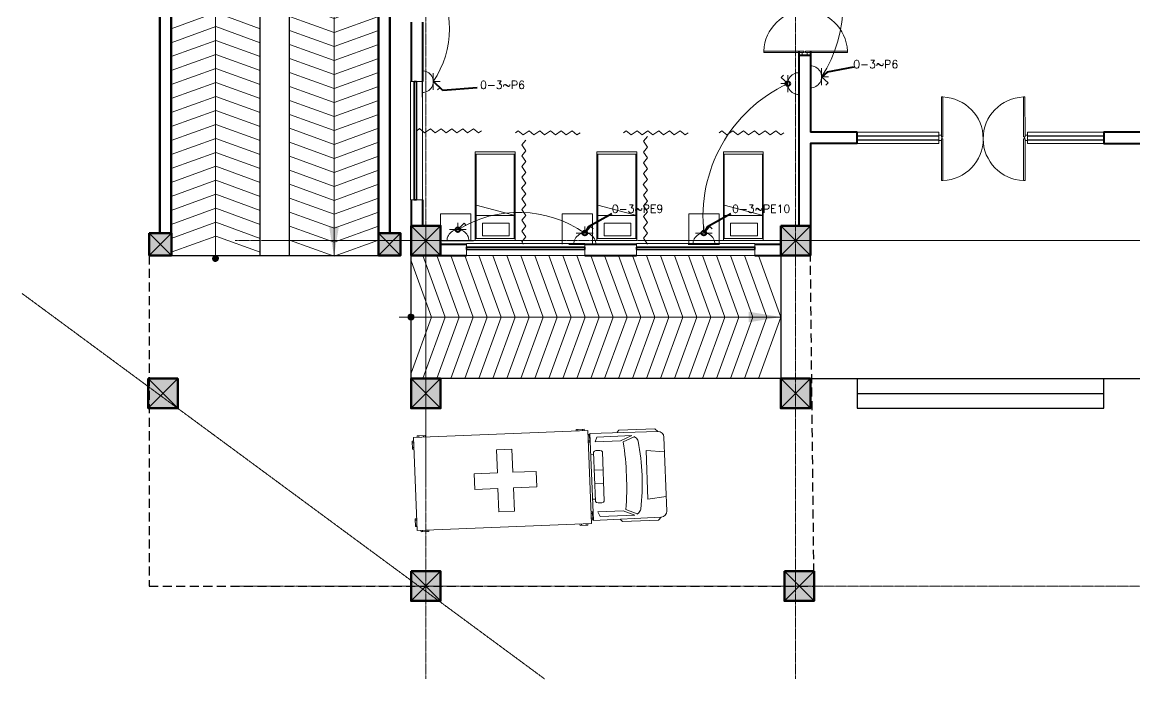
# Model space of a CAD drawing. Header units: millimetres. Extents: x 2390631 to 3136749, y 3674522 to 3929111.
# Drawn here: x 2431840 to 2454406, y 3819830 to 3833148 of the extents above; entities that cross this region are included whole.
import ezdxf

# ---------------------------------------------------------------- set-up
doc = ezdxf.new("R2010")
doc.units = ezdxf.units.MM
doc.header["$MEASUREMENT"] = 0
doc.linetypes.add('CENTER', pattern=[2, 1.25, -0.25, 0.25, -0.25])
doc.linetypes.add('DASHED', pattern=[0.75, 0.5, -0.25])
for name, color, linetype, lineweight in [('0newfurnture', 30, 'Continuous', 15), ('centreline', 52, 'CENTER', 5), ('Column-0.5', 14, 'Continuous', 50), ('Dimension- 0.15', 114, 'Continuous', 15), ('door', 41, 'Continuous', 5), ('Door Opening-0.09', 253, 'Continuous', 9), ('Furniture Hospital-0.09', 44, 'Continuous', 9), ('Hatch', 9, 'Continuous', 9), ('hatch-1', 53, 'Continuous', 15), ('Power Sockets City supply', 141, 'Continuous', 13), ('Sill Level', 140, 'Continuous', 20), ('stairs', 6, 'Continuous', 25), ('WALL 0.2', 7, 'Continuous', 20), ('wall 0.4', 7, 'Continuous', 40), ('Wall-0.5', 7, 'Continuous', 50), ('WINDOW', 152, 'Continuous', 30), ('Windows Plan', 152, 'Continuous', 35)]:
    doc.layers.add(name, color=color, linetype=linetype, lineweight=lineweight)
doc.layers.add('Wires', color=1, linetype='Continuous')
doc.styles.add('romans', font='romans.shx')
doc.styles.get("Standard").update_dxf_attribs({"font": 'arial.ttf'})
doc.linetypes.add('ZIGZAG', pattern='A,0.0001,-0.2,[131,ltypeshp.shx,S=0.2,R=0,X=-0.2,Y=0],-0.4,[131,ltypeshp.shx,S=0.2,R=180,X=0.2,Y=0],-0.2', length=0.8001)
doc.dimstyles.get("Standard").update_dxf_attribs({"dimtxt": 500, "dimasz": 100, "dimexe": 100, "dimexo": 200, "dimgap": 0.09, "dimtad": 0, "dimtoh": 1, "dimdec": 0, "dimzin": 0, "dimdsep": 46, "dimtxsty": 'Standard', "dimblk": 'DOT', "dimcen": 0, "dimclrd": 256, "dimclre": 256, "dimclrt": 256, "dimadec": 0, "dimazin": 0, "dimtfac": 1, "dimtdec": 0, "dimtofl": 0, "dimtmove": 0, "dimatfit": 3, "dimfxl": 1, "dimtolj": 1, "dimtzin": 0, "dimlwd": -1, "dimlwe": -1, "dimarcsym": 1})

# ---------------------------------------------------------------- blocks, each defined once
blk = doc.blocks.new('A$C01AF3ADE')
at = {"layer": 'Furniture Hospital-0.09'}
for p, q in [((0, 935), (0, 855)), ((15, 935), (0, 935)), ((15, 920), (0, 920)), ((15, 975), (1815, 975)), ((15, 15), (15, 975)), ((135, 990), (55, 990)), ((55, 990), (55, 975)), ((70, 990), (70, 975)), ((120, 975), (120, 990)), ((135, 975), (135, 990)), ((1695, 975), (1695, 990)), ((1695, 990), (1775, 990)), ((1710, 975), (1710, 990)), ((1760, 990), (1760, 975)), ((1775, 990), (1775, 975)), ((1815, 975), (1815, 15)), ((1815, 935), (1830, 935)), ((1815, 920), (1830, 920)), ((1830, 935), (1830, 855)), ((1835, 945), (2536, 936)), ((1835, 45), (1835, 945)), ((2115, 945), (2135, 965)), ((2135, 965), (2505, 965)), ((2505, 965), (2534, 936)), ((0, 870), (15, 870)), ((0, 855), (15, 855)), ((865, 815), (1025, 815)), ((865, 575), (865, 815)), ((1025, 815), (1025, 575)), ((1830, 870), (1815, 870)), ((1830, 855), (1815, 855)), ((1885, 855), (1905, 905)), ((2145, 855), (1885, 855)), ((1905, 905), (2265, 905)), ((2265, 905), (2145, 855)), ((2175, 845), (2288, 893)), ((2285, 895), (2301, 885)), ((2595, 876), (2595, 114)), ((1835, 725), (1865, 725)), ((1865, 751), (1875, 761)), ((1865, 750), (1865, 240)), ((1875, 761), (1890, 766)), ((1890, 766), (1930, 766)), ((1945, 761), (1930, 766)), ((1955, 751), (1945, 761)), ((1955, 750), (1955, 240)), ((2405, 745), (2595, 725)), ((2405, 745), (2405, 245)), ((625, 575), (865, 575)), ((625, 415), (625, 575)), ((1025, 575), (1265, 575)), ((1265, 575), (1265, 415)), ((1955, 565), (1865, 565)), ((865, 415), (625, 415)), ((865, 175), (865, 415)), ((1025, 415), (1025, 175)), ((1265, 415), (1025, 415)), ((1955, 425), (1865, 425)), ((1835, 265), (1865, 265)), ((1865, 240), (1875, 230)), ((1875, 230), (1890, 225)), ((1945, 230), (1930, 225)), ((1955, 240), (1945, 230)), ((2405, 245), (2595, 265)), ((0, 135), (15, 135)), ((0, 55), (0, 135)), ((0, 120), (15, 120)), ((1025, 175), (865, 175)), ((1830, 135), (1815, 135)), ((1830, 120), (1815, 120)), ((1830, 55), (1830, 135)), ((1885, 135), (1905, 85)), ((2145, 135), (1885, 135)), ((1890, 225), (1930, 225)), ((2265, 85), (2145, 135)), ((2175, 145), (2288, 97)), ((15, 70), (0, 70)), ((15, 55), (0, 55)), ((1815, 15), (15, 15)), ((55, 0), (55, 15)), ((135, 0), (55, 0)), ((70, 0), (70, 15)), ((120, 15), (120, 0)), ((135, 15), (135, 0)), ((1695, 15), (1695, 0)), ((1695, 0), (1775, 0)), ((1710, 15), (1710, 0)), ((1760, 0), (1760, 15)), ((1775, 0), (1775, 15)), ((1815, 70), (1830, 70)), ((1815, 55), (1830, 55)), ((1835, 45), (2536, 54)), ((1905, 85), (2265, 85)), ((2115, 45), (2135, 25)), ((2135, 25), (2505, 25)), ((2285, 95), (2301, 105)), ((2505, 25), (2534, 54))]:
    blk.add_line(p, q, dxfattribs=at)
for centre, radius, start, end in [((2535, 876), 60, 0, 89.2462), ((-878, 495), 3072, 353.459, 6.541), ((2269, 834), 60, 10.7953, 57.5288), ((103, 495), 2252, 351.0441, 8.9559), ((2269, 156), 60, 302.4712, 349.2047), ((2535, 114), 60, 270.7538, 0)]:
    blk.add_arc(centre, radius, start, end, dxfattribs=at)
blk = doc.blocks.new('BED')
at = {"layer": 'Furniture Hospital-0.09'}
for p, q in [((-2.12, 0.475), (-2.12, -0.475)), ((-2.12, -0.475), (-2.12, 0.475)), ((-0.008, 0.475), (-2.12, 0.475)), ((-2.07, 0.475), (-2.07, -0.475)), ((-0.058, 0.455), (-2.07, 0.455)), ((-0.855, -0.455), (-0.61, 0.475)), ((-0.61, 0.475), (-0.61, -0.455)), ((-0.425, 0.336), (-0.426, -0.303)), ((-0.425, 0.336), (-0.121, 0.336)), ((-0.121, -0.303), (-0.121, 0.336)), ((-0.058, -0.475), (-0.058, 0.475)), ((-0.008, -0.475), (-0.008, 0.475)), ((-2.12, -0.475), (-0.008, -0.475)), ((-2.07, -0.455), (-0.058, -0.455)), ((-0.426, -0.303), (-0.121, -0.303))]:
    blk.add_line(p, q, dxfattribs=at)
blk = doc.blocks.new('MAIN DOOR')
at = {"layer": 'door', "ltscale": 1000}
for points in [[(2346.08, 190.6), (2346.08, 188.53)], [(2348.88, 188.12), (2347.4, 188.12), (2347.4, 188.53), (2346.08, 188.53), (2346.08, 190.6), (2350.2, 190.6)], [(2347.4, 188.12), (2348.88, 188.12), (2348.88, 188.53), (2350.2, 188.53), (2350.2, 190.6), (2346.08, 190.6)], [(2350.2, 190.6), (2350.2, 188.53)], [(2313.41, 120.66), (2347.33, 120.66), (2347.33, 121.91), (2313.41, 121.91), (2313.41, 120.66)], [(2348.82, 121.07), (2347.33, 121.07), (2347.33, 120.66), (2346.01, 120.66), (2346.01, 118.6), (2350.14, 118.6)], [(2347.33, 121.07), (2348.82, 121.07), (2348.82, 120.66), (2350.14, 120.66), (2350.14, 118.6), (2346.01, 118.6)], [(2346.01, 118.6), (2346.01, 120.66)], [(2381.26, 120.66), (2348.82, 120.66), (2348.82, 121.91), (2381.26, 121.91), (2381.26, 120.66)], [(2350.14, 118.6), (2350.14, 120.66)]]:
    blk.add_lwpolyline(points, dxfattribs=at)
for points in [[(2313.47, 188.53), (2347.4, 188.53), (2347.4, 187.28), (2313.47, 187.28)], [(2381.32, 188.53), (2348.88, 188.53), (2348.88, 187.28), (2381.32, 187.28)]]:
    blk.add_lwpolyline(points, close=True, dxfattribs=at)
at = {"layer": 'Door Opening-0.09', "ltscale": 1000}
for centre, radius, start, end in [((2347.4, 188.53), 33.94, 182.11678, 357.88255), ((2347.33, 120.66), 33.95, 2.11669, 177.88264)]:
    blk.add_arc(centre, radius, start, end, dxfattribs=at)
at = {"layer": 'WINDOW', "ltscale": 5}
blk.add_line((2350.14, 190.6), (2350.14, 190.6), dxfattribs=at)
blk = doc.blocks.new('_Dot')
at = {"color": 0, "linetype": 'ByBlock', "lineweight": -2}
blk.add_line((-0.5, 0), (-1, 0), dxfattribs=at)
at = {"color": 0, "linetype": 'ByBlock', "lineweight": -3, "const_width": 0.5}
blk.add_lwpolyline([(-0.25, 0, 1), (0.25, 0, 1)], format="xyb", close=True, dxfattribs=at)
blk = doc.blocks.new('2ft column')
at = {"layer": 'Hatch', "ltscale": 5}
h = blk.add_hatch(color=256, dxfattribs=at)
h.dxf.hatch_style = 1
h.paths.add_polyline_path([(2207385, 4176559), (2207985, 4176559), (2207985, 4175959), (2207385, 4175959)])
at = {"layer": 'Column-0.5', "ltscale": 5}
blk.add_lwpolyline([(2207385, 4176559), (2207985, 4176559), (2207985, 4175959), (2207385, 4175959)], close=True, dxfattribs=at)
at = {"layer": 'Defpoints', "ltscale": 5}
for points in [[(2207985, 4176559), (2207385, 4175959)], [(2207985, 4175959), (2207385, 4176559)]]:
    blk.add_lwpolyline(points, dxfattribs=at)
blk = doc.blocks.new('main grid')
at = {"layer": 'centreline', "ltscale": 5}
for p, q in [((2518911, 4018930), (2518911, 3987284)), ((2526411, 4018930), (2526411, 3987284)), ((2559388, 3996172), (2515045, 3996172)), ((2559988, 3996172), (2515645, 3996172)), ((2533911, 3989164), (2515100, 3989164))]:
    blk.add_line(p, q, dxfattribs=at)
blk.add_lwpolyline([(2510725, 3995097), (2521316, 3987284)], dxfattribs=at)
at = {"layer": 'Hatch'}
for p in [(311226, -180087), (318726, -180087), (305895, -183187), (311226, -183187), (318726, -183187), (311226, -187095), (318801, -187095)]:
    blk.add_blockref('2ft column', p, dxfattribs=at)
blk = doc.blocks.new('w1')
at = {"layer": 'Sill Level'}
blk.add_lwpolyline([(2460641, 3827503), (2460641, 3825103), (2460401, 3825103), (2460401, 3827503)], close=True, dxfattribs=at)
at = {"layer": 'Windows Plan'}
blk.add_lwpolyline([(2460521, 3825103), (2460521, 3827503), (2460473, 3827503), (2460473, 3825103)], close=True, dxfattribs=at)
blk = doc.blocks.new('15A N soc')
at = {"layer": 'Power Sockets City supply', "color": 244, "lineweight": 13, "true_color": 0x991b1e}
for p, q in [((52222.5612, 99516.2064), (52222.5611, 99516.2603)), ((52222.5612, 99516.2064), (52222.6099, 99516.2585)), ((52222.6099, 99516.2585), (52222.6282, 99516.2401)), ((52222.6282, 99516.2064), (52222.4926, 99516.2064)), ((52222.4338, 99516.1156), (52222.6863, 99516.1156))]:
    blk.add_line(p, q, dxfattribs=at)
blk.add_arc((52222.5612, 99516.1182), 0.0881, 358.32, 181.68, dxfattribs=at)
blk = doc.blocks.new('RAMP23')
at = {"layer": 'Dimension- 0.15', "ltscale": 5}
h = blk.add_hatch(dxfattribs=at)
h.set_pattern_fill('ANSI31', color=256, scale=25.555556, angle=90)
h.set_pattern_definition([(135, (1623697.9227, 1877740.101), (-2.258813329, -2.258813329), [])])
h.paths.add_polyline_path([(2418321, 3996255), (2418380, 3996255), (2418380, 3996196, -0.414214)])
h.paths.add_polyline_path([(2418321, 3996255, -0.414214), (2418380, 3996314), (2418380, 3996255)])
h.paths.add_polyline_path([(2418380, 3996255), (2418380, 3996314, -0.414214), (2418439, 3996255)])
h.paths.add_polyline_path([(2418380, 3996196), (2418380, 3996255), (2418439, 3996255, -0.414214)])
blk.add_lwpolyline([(2418984, 4012016), (2418984, 4013523), (2420784, 4013523), (2420784, 4012700)], dxfattribs=at)
blk.add_circle((2418380, 3996255), 59.1, dxfattribs=at)
at = {"layer": 'hatch-1', "color": 4, "lineweight": 0, "ltscale": 5}
for points in [[(2417484, 4012256), (2418384, 4012583), (2419284, 4012256)], [(2419884, 4012503), (2420784, 4012177), (2421684, 4012503)], [(2420447, 4012583), (2420784, 4012460), (2421122, 4012583)], [(2417484, 4011973), (2418384, 4012299), (2419284, 4011973)], [(2419884, 4012220), (2420784, 4011893), (2421684, 4012220)], [(2417484, 4011689), (2418384, 4012016), (2419284, 4011689)], [(2419782, 4011938), (2420784, 4011574), (2421787, 4011938)], [(2419884, 4011936), (2420784, 4011610), (2421684, 4011936)], [(2417484, 4011406), (2418384, 4011732), (2419284, 4011406)], [(2419884, 4011653), (2420784, 4011326), (2421684, 4011653)], [(2417484, 4011122), (2418384, 4011449), (2419284, 4011122)], [(2419884, 4011369), (2420784, 4011043), (2421684, 4011369)], [(2417484, 4010839), (2418384, 4011165), (2419284, 4010839)], [(2419884, 4011086), (2420784, 4010759), (2421684, 4011086)], [(2417484, 4010555), (2418384, 4010882), (2419284, 4010555)], [(2419884, 4010802), (2420784, 4010476), (2421684, 4010802)], [(2417484, 4010272), (2418384, 4010598), (2419284, 4010272)], [(2419884, 4010519), (2420784, 4010192), (2421684, 4010519)], [(2417484, 4009988), (2418384, 4010315), (2419284, 4009988)], [(2419884, 4010235), (2420784, 4009909), (2421684, 4010235)], [(2417484, 4009705), (2418384, 4010031), (2419284, 4009705)], [(2419884, 4009952), (2420784, 4009625), (2421684, 4009952)], [(2417484, 4009421), (2418384, 4009748), (2419284, 4009421)], [(2419884, 4009668), (2420784, 4009342), (2421684, 4009668)], [(2417484, 4009138), (2418384, 4009464), (2419284, 4009138)], [(2419884, 4009385), (2420784, 4009058), (2421684, 4009385)], [(2417484, 4008854), (2418384, 4009181), (2419284, 4008854)], [(2419884, 4009101), (2420784, 4008775), (2421684, 4009101)], [(2417484, 4008571), (2418384, 4008897), (2419284, 4008571)], [(2419884, 4008818), (2420784, 4008491), (2421684, 4008818)], [(2417484, 4008287), (2418384, 4008614), (2419284, 4008287)], [(2419884, 4008534), (2420784, 4008208), (2421684, 4008534)], [(2417484, 4008004), (2418384, 4008330), (2419284, 4008004)], [(2419884, 4008251), (2420784, 4007924), (2421684, 4008251)], [(2417484, 4007721), (2418384, 4008047), (2419284, 4007721)], [(2419884, 4007967), (2420784, 4007641), (2421684, 4007967)], [(2417484, 4007437), (2418384, 4007763), (2419284, 4007437)], [(2419884, 4007684), (2420784, 4007357), (2421684, 4007684)], [(2417484, 4007154), (2418384, 4007480), (2419284, 4007154)], [(2419884, 4007400), (2420784, 4007074), (2421684, 4007400)], [(2417484, 4006870), (2418384, 4007196), (2419284, 4006870)], [(2419884, 4007117), (2420784, 4006791), (2421684, 4007117)], [(2417484, 4006587), (2418384, 4006913), (2419284, 4006587)], [(2419884, 4006833), (2420784, 4006507), (2421684, 4006833)], [(2417484, 4006303), (2418384, 4006629), (2419284, 4006303)], [(2419884, 4006550), (2420784, 4006224), (2421684, 4006550)], [(2417484, 4006020), (2418384, 4006346), (2419284, 4006020)], [(2419884, 4006266), (2420784, 4005940), (2421684, 4006266)], [(2417484, 4005736), (2418384, 4006062), (2419284, 4005736)], [(2419884, 4005983), (2420784, 4005657), (2421684, 4005983)], [(2417484, 4005453), (2418384, 4005779), (2419284, 4005453)], [(2419884, 4005699), (2420784, 4005373), (2421684, 4005699)], [(2417484, 4005169), (2418384, 4005495), (2419284, 4005169)], [(2419884, 4005416), (2420784, 4005090), (2421684, 4005416)], [(2417484, 4004886), (2418384, 4005212), (2419284, 4004886)], [(2419884, 4005132), (2420784, 4004806), (2421684, 4005132)], [(2417484, 4004602), (2418384, 4004928), (2419284, 4004602)], [(2419884, 4004849), (2420784, 4004523), (2421684, 4004849)], [(2417484, 4004319), (2418384, 4004645), (2419284, 4004319)], [(2417484, 4004035), (2418384, 4004361), (2419284, 4004035)], [(2419884, 4004565), (2420784, 4004239), (2421684, 4004565)], [(2419884, 4004282), (2420784, 4003956), (2421684, 4004282)], [(2417484, 4003752), (2418384, 4004078), (2419284, 4003752)], [(2417484, 4003752), (2418384, 4004078), (2419284, 4003752)], [(2419884, 4003998), (2420784, 4003672), (2421684, 4003998)], [(2417484, 4003468), (2418384, 4003794), (2419284, 4003468)], [(2419884, 4003715), (2420784, 4003389), (2421684, 4003715)], [(2417484, 4003185), (2418384, 4003511), (2419284, 4003185)], [(2417484, 4002901), (2418384, 4003228), (2419284, 4002901)], [(2419884, 4003431), (2420784, 4003105), (2421684, 4003431)], [(2419884, 4003148), (2420784, 4002822), (2421684, 4003148)], [(2417484, 4002618), (2418384, 4002944), (2419284, 4002618)], [(2419884, 4002864), (2420784, 4002538), (2421684, 4002864)], [(2417484, 4002334), (2418384, 4002661), (2419284, 4002334)], [(2419884, 4002581), (2420784, 4002255), (2421684, 4002581)], [(2417484, 4002051), (2418384, 4002377), (2419284, 4002051)], [(2417484, 4001767), (2418384, 4002094), (2419284, 4001767)], [(2419884, 4002298), (2420784, 4001971), (2421684, 4002298)], [(2419884, 4002014), (2420784, 4001688), (2421684, 4002014)], [(2417484, 4001484), (2418384, 4001810), (2419284, 4001484)], [(2419884, 4001731), (2420784, 4001404), (2421684, 4001731)], [(2417484, 4001200), (2418384, 4001527), (2419284, 4001200)], [(2419884, 4001447), (2420784, 4001121), (2421684, 4001447)], [(2417484, 4000917), (2418384, 4001243), (2419284, 4000917)], [(2419884, 4001164), (2420784, 4000837), (2421684, 4001164)], [(2417484, 4000633), (2418384, 4000960), (2419284, 4000633)], [(2419884, 4000880), (2420784, 4000554), (2421684, 4000880)], [(2417484, 4000350), (2418384, 4000676), (2419284, 4000350)], [(2419884, 4000597), (2420784, 4000270), (2421684, 4000597)], [(2417484, 4000066), (2418384, 4000393), (2419284, 4000066)], [(2419884, 4000313), (2420784, 3999987), (2421684, 4000313)], [(2417484, 3999783), (2418384, 4000109), (2419284, 3999783)], [(2419884, 4000030), (2420784, 3999703), (2421684, 4000030)], [(2417484, 3999499), (2418384, 3999826), (2419284, 3999499)], [(2419884, 3999746), (2420784, 3999420), (2421684, 3999746)], [(2417484, 3999216), (2418384, 3999542), (2419284, 3999216)], [(2419884, 3999463), (2420784, 3999136), (2421684, 3999463)], [(2417484, 3998932), (2418384, 3999259), (2419284, 3998932)], [(2419884, 3999179), (2420784, 3998853), (2421684, 3999179)], [(2417484, 3998649), (2418384, 3998975), (2419284, 3998649)], [(2419884, 3998896), (2420784, 3998569), (2421684, 3998896)], [(2417484, 3998365), (2418384, 3998692), (2419284, 3998365)], [(2419884, 3998612), (2420784, 3998286), (2421684, 3998612)], [(2417484, 3998082), (2418384, 3998408), (2419284, 3998082)], [(2419884, 3998329), (2420784, 3998002), (2421684, 3998329)], [(2417484, 3997798), (2418384, 3998125), (2419284, 3997798)], [(2419884, 3998045), (2420784, 3997719), (2421684, 3998045)], [(2417484, 3997515), (2418384, 3997841), (2419284, 3997515)], [(2419884, 3997762), (2420784, 3997435), (2421684, 3997762)], [(2417484, 3997231), (2418384, 3997558), (2419284, 3997231)], [(2419884, 3997478), (2420784, 3997152), (2421684, 3997478)], [(2417484, 3996948), (2418384, 3997274), (2419284, 3996948)], [(2419884, 3997195), (2420784, 3996868), (2421684, 3997195)], [(2417484, 3996664), (2418384, 3996991), (2419284, 3996664)], [(2419884, 3996911), (2420784, 3996585), (2421684, 3996911)], [(2417484, 3996381), (2418384, 3996707), (2419284, 3996381)], [(2417484, 3996381), (2418384, 3996707), (2419284, 3996381)], [(2419884, 3996628), (2420784, 3996301), (2421684, 3996628)]]:
    blk.add_lwpolyline(points, dxfattribs=at)
at = {"layer": 'stairs', "ltscale": 5}
for points in [[(2417484, 4012583), (2421684, 4012583)], [(2419284, 3996313), (2419284, 4012583)], [(2419884, 3996313), (2419884, 4012583)], [(2417484, 3996313), (2421684, 3996313)]]:
    blk.add_lwpolyline(points, dxfattribs=at)
at = {"layer": 'WALL 0.2', "ltscale": 5}
for points in [[(2417484, 4014613), (2421684, 4014613)], [(2417484, 4014383), (2421684, 4014383)]]:
    blk.add_lwpolyline(points, dxfattribs=at)
at = {"layer": 'Wall-0.5', "ltscale": 5}
for points in [[(2417254, 3996768), (2417484, 3996768), (2417484, 4014613), (2417254, 4014613)], [(2421684, 3996768), (2421914, 3996768), (2421914, 4014613), (2421684, 4014613)]]:
    blk.add_lwpolyline(points, close=True, dxfattribs=at)
at = {"layer": 'Hatch', "xscale": 0.75, "yscale": 0.75, "zscale": 0.75}
for p in [(761496, 880614), (766146, 880614), (761496, 873271), (766146, 873271), (761496, 864349), (766146, 864349)]:
    blk.add_blockref('2ft column', p, dxfattribs=at)
at = {"layer": 'Dimension- 0.15', "ltscale": 5}
for points, override in [([(2420784, 3996301), (2420784, 4012700)], {"dimasz": 600, "dimfxl": 500, "dimfxlon": 1}), ([(2418384, 4012016), (2418380, 3996313)], {"dimasz": 600, "dimgap": 0.09, "dimtad": 0, "dimfxl": 500, "dimfxlon": 1})]:
    blk.add_leader(points, dimstyle='Standard', override=override, dxfattribs=at)
blk = doc.blocks.new('TSK')
at = {"layer": 'Dimension- 0.15', "ltscale": 5}
blk.add_lwpolyline([(2428774, 3988106), (2428774, 3981360)], dxfattribs=at)
at = {"layer": 'hatch-1', "color": 4, "lineweight": 0, "ltscale": 5}
for points in [[(2427524, 3988644), (2428774, 3989097), (2430024, 3988644)], [(2427524, 3988360), (2428774, 3988814), (2430024, 3988360)], [(2427524, 3988077), (2428774, 3988530), (2430024, 3988077)], [(2427524, 3987793), (2428774, 3988247), (2430024, 3987793)], [(2427524, 3987510), (2428774, 3987963), (2430024, 3987510)], [(2427524, 3987226), (2428774, 3987680), (2430024, 3987226)], [(2427524, 3986943), (2428774, 3987396), (2430024, 3986943)], [(2427524, 3986659), (2428774, 3987113), (2430024, 3986659)], [(2427524, 3986376), (2428774, 3986829), (2430024, 3986376)], [(2427524, 3986092), (2428774, 3986546), (2430024, 3986092)], [(2427524, 3985809), (2428774, 3986262), (2430024, 3985809)], [(2427524, 3985525), (2428774, 3985979), (2430024, 3985525)], [(2427524, 3985242), (2428774, 3985695), (2430024, 3985242)], [(2427524, 3984959), (2428774, 3985412), (2430024, 3984959)], [(2427524, 3984675), (2428774, 3985128), (2430024, 3984675)], [(2427524, 3984392), (2428774, 3984845), (2430024, 3984392)], [(2427524, 3984108), (2428774, 3984561), (2430024, 3984108)], [(2427524, 3983825), (2428774, 3984278), (2430024, 3983825)], [(2427524, 3983541), (2428774, 3983994), (2430024, 3983541)], [(2427524, 3983258), (2428774, 3983711), (2430024, 3983258)], [(2427524, 3982974), (2428774, 3983427), (2430024, 3982974)], [(2427524, 3982691), (2428774, 3983144), (2430024, 3982691)], [(2427524, 3982407), (2428774, 3982860), (2430024, 3982407)], [(2427524, 3982124), (2428774, 3982577), (2430024, 3982124)], [(2427524, 3981840), (2428774, 3982293), (2430024, 3981840)], [(2427636, 3981597), (2428774, 3982010), (2429912, 3981597)]]:
    blk.add_lwpolyline(points, dxfattribs=at)
at = {"layer": 'Dimension- 0.15', "ltscale": 5}
blk.add_leader([(2428774, 3989097), (2428774, 3981360)], dimstyle='Standard', override={"dimasz": 650, "dimgap": 0.09, "dimtad": 0, "dimfxl": 500, "dimfxlon": 1}, dxfattribs=at)

msp = doc.modelspace()

# ---------------------------------------------------------------- hatches: boundary and pattern name
at = {"layer": 'Dimension- 0.15', "ltscale": 5}
h = msp.add_hatch(dxfattribs=at)
h.set_pattern_fill('ANSI31', color=256, scale=25.555556)
h.set_pattern_definition([(45, (321210.735, 4622377.6548), (-2.258813329, 2.258813329), [])])
h.paths.add_polyline_path([(2439726, 3827109), (2439726, 3827168), (2439667, 3827168, 0.414214)])
h.paths.add_polyline_path([(2439726, 3827109, 0.414214), (2439785, 3827168), (2439726, 3827168)])
h.paths.add_polyline_path([(2439726, 3827168), (2439785, 3827168, 0.414214), (2439726, 3827227)])
h.paths.add_polyline_path([(2439667, 3827168), (2439726, 3827168), (2439726, 3827227, 0.414214)])

# ---------------------------------------------------------------- linework, layer by layer
at = {"layer": 'centreline', "ltscale": 5}
for p, q in [((2440026, 3829018), (2440026, 3823845)), ((2442794, 3828718), (2436760, 3828718)), ((2444305, 3828718), (2443407, 3828718)), ((2486994, 3828718), (2444474, 3828718))]:
    msp.add_line(p, q, dxfattribs=at)
at = {"layer": 'Dimension- 0.15', "ltscale": 5}
msp.add_circle((2439726, 3827168), 59.1, dxfattribs=at)
at = {"layer": 'Furniture Hospital-0.09'}
for points in [[(2440851, 3828648), (2440326, 3828648), (2440326, 3829261), (2440939, 3829261), (2440939, 3828718)], [(2442794, 3828648), (2442794, 3829261), (2443407, 3829261), (2443407, 3828648), (2443251, 3828648)]]:
    msp.add_lwpolyline(points, dxfattribs=at)
msp.add_lwpolyline([(2445360, 3829261), (2445974, 3829261), (2445974, 3828648), (2445360, 3828648)], close=True, dxfattribs=at)
at = {"layer": 'stairs', "linetype": 'DASHED', "ltscale": 366}
msp.add_lwpolyline([(2434415, 3828418), (2434415, 3821710), (2447901, 3821710), (2447826, 3828533)], dxfattribs=at)
at = {"layer": 'stairs', "ltscale": 5}
for points in [[(2447226, 3825918), (2439726, 3825918), (2439726, 3828418)], [(2447226, 3828418), (2447226, 3825918), (2462976, 3825918)], [(2448776, 3825918), (2448776, 3825318), (2453776, 3825318), (2453776, 3825918)], [(2448776, 3825618), (2453776, 3825618)]]:
    msp.add_lwpolyline(points, dxfattribs=at)
at = {"layer": 'WALL 0.2', "ltscale": 5}
for points in [[(2448776, 3830918), (2450432, 3830918)], [(2450432, 3830918), (2450432, 3830688)], [(2452232, 3830918), (2453776, 3830918)], [(2452232, 3830918), (2452232, 3830688)], [(2448776, 3830688), (2450432, 3830688)], [(2452232, 3830688), (2453776, 3830688)]]:
    msp.add_lwpolyline(points, dxfattribs=at)
at = {"layer": 'wall 0.4', "ltscale": 5}
for p, q in [((2447596, 3829018), (2447596, 3832546)), ((2447596, 3832480), (2447826, 3832480)), ((2447826, 3832546), (2447826, 3830918)), ((2448776, 3830918), (2447826, 3830918)), ((2448776, 3830688), (2448776, 3830918))]:
    msp.add_line(p, q, dxfattribs=at)
for points in [[(2439726, 3833148), (2439726, 3831943)], [(2439956, 3833148), (2439956, 3831943)], [(2454956, 3829018), (2454956, 3830918), (2453776, 3830918), (2453776, 3830688), (2454726, 3830688), (2454726, 3829018)], [(2448776, 3830688), (2447826, 3830688), (2447826, 3829018)], [(2439726, 3829543), (2439726, 3829018)], [(2439956, 3829543), (2439956, 3829018)], [(2440326, 3828648), (2440851, 3828648)], [(2443251, 3828648), (2444301, 3828648)], [(2446701, 3828648), (2447226, 3828648)], [(2440326, 3828418), (2440851, 3828418)], [(2443251, 3828418), (2444301, 3828418)], [(2446701, 3828418), (2447226, 3828418)]]:
    msp.add_lwpolyline(points, dxfattribs=at)
at = {"layer": 'wall 0.4', "color": 3, "ltscale": 5}
for centre in [(2447367, 3831902), (2440676, 3828940), (2443251, 3828870), (2445665, 3828870)]:
    msp.add_circle(centre, 47.6, dxfattribs=at)
at = {"layer": 'WINDOW', "linetype": 'ZIGZAG', "lineweight": 20, "ltscale": 0.5}
for points in [[(2439844, 3830948), (2439899, 3830990), (2440000, 3830905), (2440120, 3830988), (2440219, 3830905), (2440339, 3830988), (2440437, 3830905), (2440557, 3830988), (2440656, 3830905), (2440775, 3830988), (2440874, 3830905), (2440994, 3830988), (2441092, 3830905), (2441154, 3830948)], [(2441844, 3830905), (2441899, 3830948), (2442000, 3830863), (2442120, 3830946), (2442219, 3830863), (2442339, 3830946), (2442437, 3830863), (2442557, 3830946), (2442656, 3830863), (2442775, 3830946), (2442874, 3830863), (2442994, 3830946), (2443092, 3830863), (2443154, 3830905)], [(2444037, 3830905), (2444093, 3830948), (2444194, 3830863), (2444314, 3830946), (2444412, 3830863), (2444532, 3830946), (2444631, 3830863), (2444750, 3830946), (2444849, 3830863), (2444969, 3830946), (2445067, 3830863), (2445187, 3830946), (2445286, 3830863), (2445347, 3830905)], [(2444523, 3830832), (2444440, 3830733), (2444523, 3830613), (2444440, 3830515), (2444523, 3830395), (2444440, 3830296), (2444523, 3830176), (2444440, 3830078), (2444523, 3829958), (2444438, 3829857), (2444525, 3829742), (2444440, 3829641), (2444523, 3829521), (2444440, 3829423), (2444523, 3829303), (2444440, 3829204), (2444523, 3829085), (2444440, 3828986), (2444523, 3828866), (2444440, 3828768), (2444523, 3828648)], [(2445978, 3830905), (2446034, 3830948), (2446135, 3830863), (2446255, 3830946), (2446354, 3830863), (2446473, 3830946), (2446572, 3830863), (2446692, 3830946), (2446790, 3830863), (2446910, 3830946), (2447009, 3830863), (2447128, 3830946), (2447227, 3830863), (2447289, 3830905)], [(2442055, 3830757), (2441972, 3830659), (2442055, 3830539), (2441972, 3830440), (2442055, 3830320), (2441972, 3830222), (2442055, 3830102), (2441972, 3830003), (2442055, 3829884), (2441970, 3829783), (2442057, 3829668), (2441972, 3829567), (2442055, 3829447), (2441972, 3829348), (2442055, 3829229), (2441972, 3829130), (2442055, 3829010), (2441972, 3828912), (2442055, 3828792), (2441972, 3828693), (2442003, 3828648)]]:
    msp.add_lwpolyline(points, dxfattribs=at)
at = {"layer": 'WINDOW', "ltscale": 5}
for points in [[(2448776, 3830843), (2450432, 3830843)], [(2452232, 3830843), (2453776, 3830843)], [(2448776, 3830763), (2450432, 3830763)], [(2452232, 3830763), (2453776, 3830763)]]:
    msp.add_lwpolyline(points, dxfattribs=at)
at = {"layer": 'Wires', "color": 2, "lineweight": 9}
for centre, radius, start, end in [((2445709, 3833542), 2785, 327.3747, 32.6253), ((2438562, 3833027), 1945, 326.2117, 32.9029)]:
    msp.add_arc(centre, radius, start, end, dxfattribs=at)
at = {"layer": 'Wires', "color": 5, "lineweight": 9}
for centre, radius, start, end in [((2448623, 3829205), 2975, 114.9766, 186.4688), ((2441911, 3826946), 2344, 55.1522, 121.7305)]:
    msp.add_arc(centre, radius, start, end, dxfattribs=at)

# ---------------------------------------------------------------- block references
at = {"layer": '0newfurnture', "ltscale": 5}
msp.add_blockref('main grid', (-78885, -167454), dxfattribs=at)
at = {"layer": 'Door Opening-0.09', "xscale": 24.99999476371197, "yscale": 24.99999476371197, "zscale": 24.99999476371197}
for p, rotation in [((2506410, 3837296), 180.049735942377), ((2455248, 3772103), 90.04973594237714)]:
    msp.add_blockref('MAIN DOOR', p, dxfattribs=dict(at, rotation=rotation))
at = {"layer": 'Furniture Hospital-0.09', "xscale": 851.8518518849082, "yscale": 851.8518518849082, "zscale": 851.8518518849082, "rotation": 269.9999999999999}
for p in [(2441432, 3828711), (2443900, 3828711), (2446467, 3828711)]:
    msp.add_blockref('BED', p, dxfattribs=at)
at = {"layer": 'Furniture Hospital-0.09', "ltscale": 6, "xscale": 1.967777777777831, "yscale": 1.967777777777831, "zscale": 1.967777777777831, "rotation": 2.243381542928415}
msp.add_blockref('A$C01AF3ADE', (2439821, 3822808), dxfattribs=at)
at = {"layer": 'Power Sockets City supply', "lineweight": 0, "xscale": 2523.339306174504, "yscale": 2523.339306174504, "zscale": 2523.339306174504}
for p, rotation in [((-248672977, 135607184), 270.0000000000001), ((253560522, -127943339), 90), ((-248665100, 135607282), 270.0000000000001)]:
    msp.add_blockref('15A N soc', p, dxfattribs=dict(at, rotation=rotation))
for p in [(-129334563, -247284215), (-129331990, -247284285), (-129329574, -247284285)]:
    msp.add_blockref('15A N soc', p, dxfattribs=at)
at = {"layer": 'wall 0.4'}
for name, p in [('RAMP23', (17380, -167900)), ('w1', (-20685, 4440))]:
    msp.add_blockref(name, p, dxfattribs=at)
at = {"layer": 'wall 0.4', "rotation": 270}
for name, p in [('w1', (-1384252, 6289059)), ('TSK', (-1541871, 6255942))]:
    msp.add_blockref(name, p, dxfattribs=at)
at = {"layer": 'wall 0.4', "xscale": -1, "rotation": 90}
msp.add_blockref('w1', (6271804, 6289059), dxfattribs=at)

# ---------------------------------------------------------------- texts
at = {"layer": 'wall 0.4', "color": 5, "ltscale": 5, "style": 'romans'}
for s, p in [('0-3~PE9', (2443800, 3829282)), ('0-3~PE10', (2446238, 3829282))]:
    msp.add_text(s, height=162.3, dxfattribs=at).set_placement(p)
at = {"layer": 'Wires', "color": 2, "lineweight": 9, "style": 'romans'}
for p in [(2448696, 3832215), (2441125, 3831795)]:
    msp.add_text('0-3~P6', height=162.3, dxfattribs=at).set_placement(p)

# ---------------------------------------------------------------- leaders
at = {"layer": 'wall 0.4', "ltscale": 5}
for points in [[(2448700, 3832238), (2448169, 3832138), (2448057, 3832042)], [(2441071, 3831819), (2440374, 3831762), (2440179, 3831943)], [(2443800, 3829258), (2443327, 3828996), (2443251, 3828870)], [(2446213, 3829262), (2445742, 3828997), (2445667, 3828870)]]:
    msp.add_leader(points, dimstyle='Standard', override={"dimfxl": 500, "dimfxlon": 1}, dxfattribs=at)

doc.saveas('drawing.dxf')
